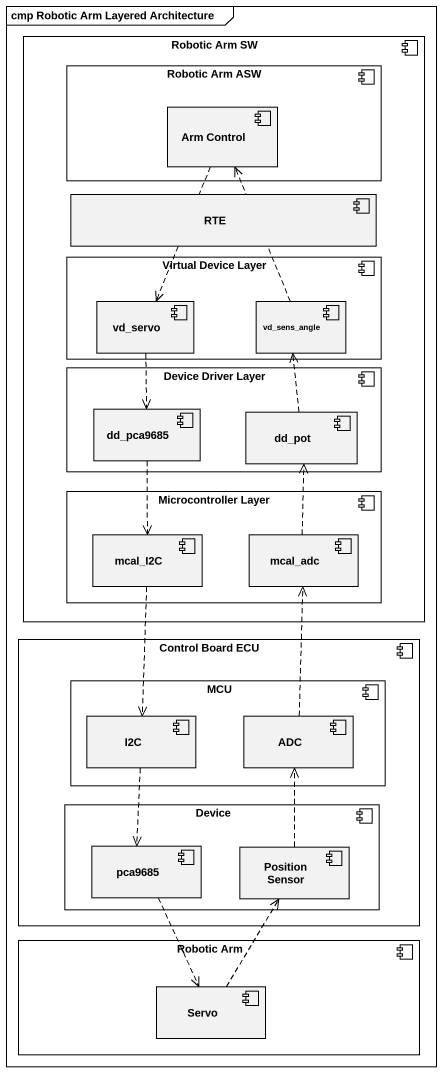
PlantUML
@startuml
mainframe cmp Robotic Arm Layered Architecture
component "Robotic Arm SW" as Robotic_Arm_SW {
  component "Robotic Arm ASW" as Robotic_Arm_ASW {
    component "Arm Control" as Arm_Control
  }
  component RTE
  component "Virtual Device Layer" as Virtual_Device_Layer {
    component vd_servo
    component vd_sens_angle
  }
  component "Device Driver Layer" as Device_Driver_Layer {
    component dd_pca9685
    component dd_pot
  }
  component "Microcontroller Layer" as Microcontroller_Layer {
    component mcal_I2C
    component mcal_adc
  }
}
component "Control Board ECU" as Control_Board_ECU {
  component MCU {
    component I2C
    component ADC
  }
  component Device {
    component pca9685
    component "Position Sensor" as Position_Sensor
  }
}
component "Robotic Arm" as Robotic_Arm {
  component Servo
}
Arm_Control ..> vd_servo
vd_servo ..> dd_pca9685
vd_sens_angle .up.> Arm_Control
dd_pca9685 ..> mcal_I2C
dd_pot .up.> vd_sens_angle
mcal_I2C ..> I2C
mcal_adc .up.> dd_pot
I2C ..> pca9685
ADC .up.> mcal_adc
pca9685 ..> Servo
Position_Sensor .up.> ADC
Servo .up.> Position_Sensor
@enduml
